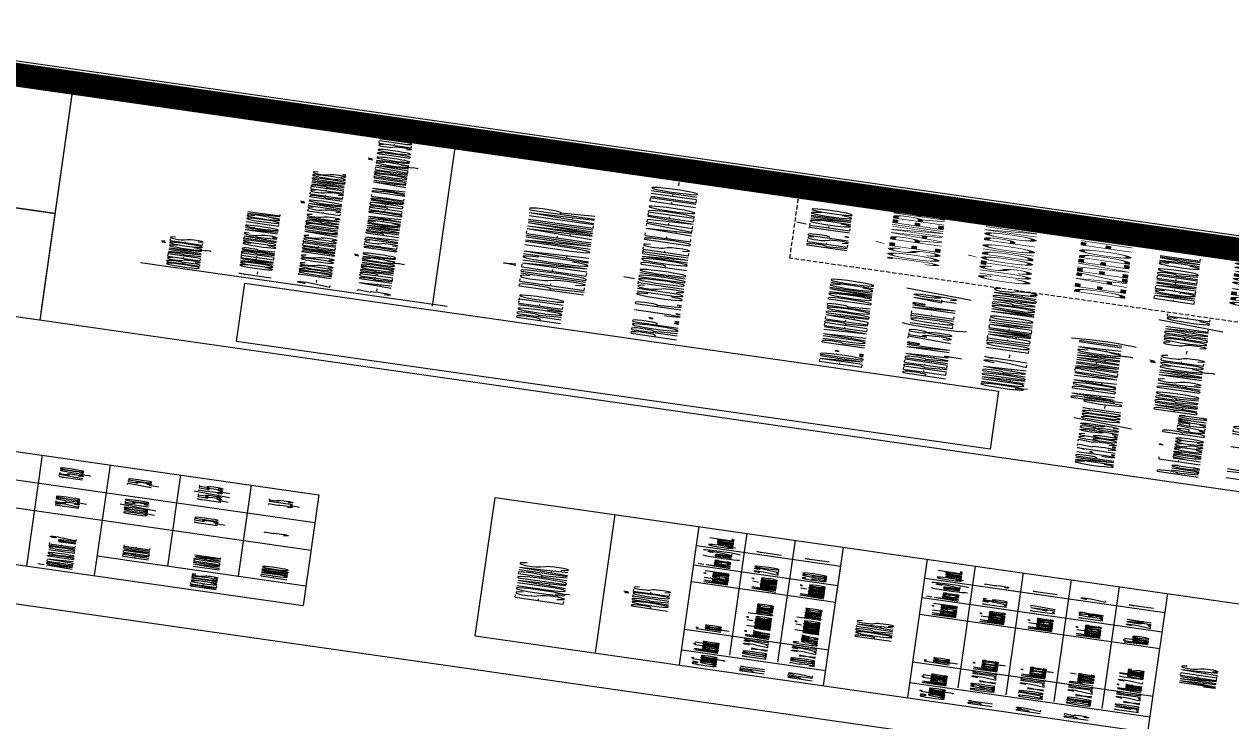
# Model space of a CAD drawing. Header units: millimetres. Extents: x -361192058 to 101130107379, y -14071650034 to 19218552450.
# Drawn here: x -133233.9 to -132931.2, y 43670.9 to 43845.6 of the extents above; entities that cross this region are included whole.
import ezdxf
from ezdxf.enums import TextEntityAlignment as Align

# ---------------------------------------------------------------- set-up
doc = ezdxf.new("R2010")
doc.units = ezdxf.units.MM
doc.header["$LTSCALE"] = 0.5
doc.linetypes.add('HIDDEN2', pattern=[0.1875, 0.125, -0.0625])
for name, color, linetype in [('02', 2, 'Continuous'), ('14-04-Texto-04', 3, 'Continuous'), ('CERAMICA', 8, 'Continuous'), ('CERC02', 3, 'Continuous'), ('LEGENDAS', 5, 'Continuous'), ('parede', 2, 'Continuous'), ('TEXT', 2, 'Continuous'), ('TEXTO', 3, 'Continuous'), ('TEXTO2', 3, 'Continuous'), ('TXT_0', 7, 'Continuous'), ('TXT_1', 3, 'Continuous')]:
    doc.layers.add(name, color=color, linetype=linetype)
doc.styles.add('ROMAND', font='romand', dxfattribs={"height": 0.3})
doc.styles.add('ROMANS', font='romans', dxfattribs={"height": 0.1})
doc.styles.add('SANSSERIF', font='sas_____.pfb', dxfattribs={"height": 1})
doc.styles.get("Standard").update_dxf_attribs({"font": 'txt.shx', "height": 0.12})
picture_1 = doc.add_image_def('image1.jpg', size_in_pixel=(700, 700))

# ---------------------------------------------------------------- blocks, each defined once
blk = doc.blocks.new('APROVADO QUADRA 21.2 MBVII')
at = {"lineweight": 18}
for p, q in [((4697.7392, 2406.3698), (4697.7392, 2403.3854)), ((4699.2712, 2406.3698), (4699.2712, 2403.3854)), ((4700.8032, 2404.5659), (4694.6752, 2404.5659)), ((4700.8032, 2404.2763), (4694.6752, 2404.2763)), ((4695.7618, 2404.2763), (4695.7618, 2403.3854)), ((4700.8032, 2403.9757), (4695.7618, 2403.9757)), ((4700.8032, 2403.675), (4695.7618, 2403.675)), ((4695.2909, 2401.5717), (4702.0317, 2401.5717)), ((4695.2909, 2401.3667), (4702.0317, 2401.3667)), ((4695.2909, 2400.5983), (4702.0317, 2400.5983)), ((4695.2909, 2400.3934), (4702.0317, 2400.3934)), ((4695.2909, 2400.1885), (4702.0317, 2400.1885)), ((4695.2909, 2399.9835), (4702.0317, 2399.9835))]:
    blk.add_line(p, q, dxfattribs=at)
at = {"layer": '02', "lineweight": 18}
for p, q in [((4721.2448, 2424.2009), (4721.2448, 2396.6401)), ((4708.1198, 2417.2029), (4708.1198, 2396.6401))]:
    blk.add_line(p, q, dxfattribs=at)
at = {"layer": '02', "color": 0, "lineweight": 18}
blk.add_line((4721.2448, 2417.2029), (4721.2448, 2396.6401), dxfattribs=at)
at = {"layer": '02', "lineweight": 18}
for points in [[(4660.7948, 2395.8901), (4721.9948, 2395.8901), (4721.9948, 2440.4401), (4660.7948, 2440.4401)], [(4661.5448, 2396.6401), (4692.5235, 2396.6401), (4692.5235, 2405.8874), (4661.5448, 2405.8874)]]:
    blk.add_lwpolyline(points, close=True, dxfattribs=at)
at = {"layer": '02', "lineweight": 18, "const_width": 0.1}
blk.add_lwpolyline([(4661.5448, 2396.6401), (4721.2448, 2396.6401), (4721.2448, 2439.6901), (4661.5448, 2439.6901)], close=True, dxfattribs=at)
at = {"layer": '02', "color": 4, "linetype": 'HIDDEN2', "lineweight": 18}
blk.add_lwpolyline([(4717.2973, 2401.5583), (4720.8625, 2401.5583), (4720.8625, 2399.413), (4717.2973, 2399.413)], close=True, dxfattribs=at)
at = {"layer": '14-04-Texto-04', "lineweight": 18}
for p, q in [((4714.0211, 2417.2029), (4714.0211, 2404.6557)), ((4714.0211, 2404.6557), (4714.0211, 2415.5905))]:
    blk.add_line(p, q, dxfattribs=at)
at = {"layer": 'CERAMICA', "lineweight": 18}
for p, q in [((4708.5461, 2404.6557), (4721.2449, 2404.6557)), ((4712.0264, 2404.2697), (4712.0264, 2402.9615)), ((4711.9228, 2403.023), (4721.2026, 2403.023))]:
    blk.add_line(p, q, dxfattribs=at)
at = {"layer": 'CERC02', "lineweight": 18}
for p, q in [((4694.6752, 2408.8304), (4694.6752, 2403.3854)), ((4700.8032, 2408.8304), (4700.8032, 2403.3854)), ((4708.1198, 2404.6557), (4720.9807, 2404.6557)), ((4708.1198, 2404.6557), (4720.9744, 2404.6557)), ((4708.1198, 2404.6557), (4720.9744, 2404.6557)), ((4708.1198, 2404.6557), (4721.2449, 2404.6557)), ((4708.1198, 2404.6557), (4721.2385, 2404.6557)), ((4700.8032, 2403.3854), (4694.6752, 2403.3854)), ((4694.3688, 2402.6475), (4694.3688, 2398.1905)), ((4694.3688, 2402.6475), (4702.0317, 2402.6475)), ((4694.3688, 2402.6475), (4694.3688, 2397.9856)), ((4702.0317, 2402.6475), (4702.0317, 2398.1905)), ((4702.0317, 2402.6475), (4702.0317, 2397.9856)), ((4694.3688, 2402.1352), (4702.0317, 2402.1352)), ((4694.3688, 2401.7766), (4702.0317, 2401.7766)), ((4694.3688, 2401.1618), (4702.0317, 2401.1618)), ((4694.3688, 2400.8032), (4702.0317, 2400.8032)), ((4694.3688, 2399.7786), (4702.0317, 2399.7786)), ((4694.3688, 2399.7786), (4702.0317, 2399.7786))]:
    blk.add_line(p, q, dxfattribs=at)
at = {"layer": 'LEGENDAS', "lineweight": 18}
blk.add_line((4694.3688, 2401.1618), (4701.1096, 2401.1618), dxfattribs=at)
at = {"layer": 'TXT_0', "lineweight": 18}
for p, q in [((4695.2141, 2401.7766), (4695.2141, 2401.1618)), ((4696.3582, 2401.7766), (4696.3582, 2401.1618)), ((4698.988, 2401.7766), (4698.988, 2401.1618)), ((4699.9101, 2401.7766), (4699.9101, 2401.1618)), ((4700.986, 2401.7766), (4700.986, 2401.1618)), ((4695.2141, 2400.8032), (4695.2141, 2399.7786)), ((4695.2141, 2400.8032), (4695.2141, 2400.1372)), ((4696.3582, 2400.8032), (4696.3582, 2399.7786)), ((4696.3582, 2400.8032), (4696.3582, 2400.1372)), ((4698.988, 2400.8032), (4698.988, 2399.7786)), ((4698.988, 2400.8032), (4698.988, 2400.1372)), ((4699.9101, 2400.8032), (4699.9101, 2399.7786)), ((4699.9101, 2400.8032), (4699.9101, 2400.1372)), ((4700.986, 2400.8032), (4700.986, 2399.7786)), ((4700.986, 2400.8032), (4700.986, 2400.1372))]:
    blk.add_line(p, q, dxfattribs=at)
at = {"color": 0, "lineweight": 13, "flags": 8}
for p in [(4700.7247, 2280.1125), (4699.5738, 2277.8964), (4702.3546, 2276.195), (4703.6722, 2274.085), (4699.8445, 2272.2194), (4703.0488, 2270.137), (4703.0877, 2267.9803), (4700.6523, 2261.5216), (4700.7007, 2257.1593)]:
    blk.add_attdef('NIVEL', p, '', height=0.075, dxfattribs=at)
for rotation, width, p in [(90, 0.8, (4700.8205, 2275.7521)), (270, 0.6, (4703.8437, 2274.9021)), (90, 0.8, (4701.5575, 2268.5021)), (180, 0.6, (4651.1817, 2236.1931))]:
    blk.add_attdef('$PORTA', text='', height=0.09, rotation=rotation, dxfattribs=dict(at, width=width)).set_placement(p, align=Align.MIDDLE)
for p in [(4654.176, 2240.463), (4648.499, 2240.1923), (4637.8012, 2239.3845), (4633.4388, 2239.3361), (4656.3921, 2239.3121), (4652.4746, 2237.6822), (4646.4166, 2236.988), (4644.2598, 2236.9491), (4650.3646, 2236.3646)]:
    blk.add_attdef('NIVEL', p, '', height=0.075, rotation=270, dxfattribs=at)
at = {"color": 0, "lineweight": 13, "width": 0.8, "flags": 8}
for p in [(4652.0317, 2239.2163), (4644.7817, 2238.4793)]:
    blk.add_attdef('$PORTA', text='', height=0.09, dxfattribs=at).set_placement(p, align=Align.MIDDLE)
at = {"layer": '14-04-Texto-04', "lineweight": 18, "style": 'ROMANS'}
for s, p in [('ÁREA DO LOTE m2', (4694.8395, 2404.4823)), ('FRENTE', (4695.9261, 2404.1687)), ('RECUOS', (4694.8395, 2403.8681)), ('LATERAL', (4695.9261, 2403.8681)), ('FUNDO', (4695.9261, 2403.5785))]:
    blk.add_text(s, height=0.11, dxfattribs=at).set_placement(p, align=Align.TOP_LEFT)
at = {"layer": 'CERC02', "lineweight": 18, "style": 'ROMANS'}
for s, p in [('125,00', (4698.1514, 2404.4823)), ('175,00', (4699.7137, 2404.4823)), ('0,00/150', (4698.2941, 2404.1914)), ('7,50', (4699.859, 2404.1914)), ('1,50', (4698.2941, 2403.8908)), ('1,55/3,55', (4699.5787, 2403.8908)), ('3', (4698.2941, 2403.5901)), ('3,15', (4699.859, 2403.5901))]:
    blk.add_text(s, height=0.1, dxfattribs=at).set_placement(p, align=Align.TOP_LEFT)
at = {"layer": 'parede', "lineweight": 18, "style": 'ROMANS'}
blk.add_text('RESIDÊNCIA UNIFAMILIAR', height=0.275306, dxfattribs=at).set_placement((4713.6508, 2402.6738), align=Align.TOP_LEFT)
at = {"layer": 'TEXT', "lineweight": 18, "style": 'SANSSERIF'}
for s, p in [('JOSÉ RANIERE  ', (4717.9705, 2401.1512)), ('CUSTÓDIO PONTES ', (4717.6401, 2400.7581)), ('DE AZEVEDO FILHO', (4717.6618, 2400.3512)), ('CREA 327103', (4718.148, 2399.6927))]:
    blk.add_text(s, height=0.218329, dxfattribs=at).set_placement(p, align=Align.TOP_LEFT)
at = {"layer": 'TEXTO', "lineweight": 18, "style": 'ROMANS'}
for s, height, p in [('PROP.: J. R. CUSTÓDIO PONTES DE AZEVEDO FILHO - ME', 0.193418, (4711.9503, 2402.1768)), ('END.:  RUA VEREADOR DOMICIO', 0.180657, (4711.8953, 2401.3733)), ('PEREIRA, N° 758 (LOTE N° 49/', 0.180657, (4711.9275, 2401.0167)), ('DA BOA VIZINHANÇA II)', 0.180657, (4711.9014, 2400.299)), ('BAIRRO DAS NAÇÕES - SOBRAL/CE', 0.180657, (4711.9083, 2399.9456))]:
    blk.add_text(s, height=height, dxfattribs=at).set_placement(p, align=Align.TOP_LEFT)
blk.add_text('QUADRA 21- LOTEAMENTO MORADAS ', height=0.180657, dxfattribs=at).set_placement((4711.8687, 2400.5038))
at = {"layer": 'TEXTO2', "lineweight": 18, "style": 'ROMANS'}
for s, height, p in [('OBSERVAÇÕES', 0.1378, (4712.095, 2404.1593)), ('1- CONFERIR COTAS NO LOCAL', 0.1378, (4712.1274, 2403.8525)), ('2- TODOS OS DIREITOS AUTORAIS ESTÃO RESERVADOS.', 0.1378, (4712.1229, 2403.6015)), ('3- A REPRODUÇÃO  DESTA PRANCHA DEPENDE DA  AUTORIZAÇÃO DO SEU AUTOR', 0.1378, (4712.1274, 2403.3443)), ('PROJETO', 0.18652, (4711.9378, 2402.6644)), ('RESP. TÉCNICO', 0.170166, (4718.1136, 2401.4946)), ('CNPJ:13.366.989/0001-01', 0.161819, (4708.3924, 2400.2439)), ('ENGENHEIRO CIVIL', 0.170166, (4717.9123, 2400.0115))]:
    blk.add_text(s, height=height, dxfattribs=at).set_placement(p, align=Align.TOP_LEFT)
at = {"layer": 'TEXTO2', "lineweight": 18, "style": 'ROMAND'}
for s, p in [('Rua Francisco Bezerra', (4708.5497, 2399.8078)), ('de Vasconcelos, 156', (4708.6463, 2399.5154))]:
    blk.add_text(s, height=0.17525, dxfattribs=at).set_placement(p, align=Align.MIDDLE_LEFT)
at = {"layer": 'TXT_0', "lineweight": 18}
for s, height, p in [('PT1', 0.10246, (4694.5225, 2401.418)), ('1.00 x 2.20', 0.102459, (4695.2909, 2401.418)), ('Abrir alumínio branco', 0.102459, (4696.4351, 2401.418)), ('Alumínio', 0.10246, (4699.0649, 2401.418)), ('2.20', 0.10246, (4699.987, 2401.418)), ('1', 0.1025, (4701.0628, 2401.418)), ('PT2', 0.10246, (4694.5225, 2401.213)), ('3.00 x 2.20', 0.102459, (4695.2909, 2401.213)), ('Correr alumínio branco', 0.102459, (4696.4351, 2401.213)), ('Alumínio', 0.10246, (4699.0649, 2401.213)), ('6.60', 0.10246, (4699.987, 2401.213)), ('1', 0.1025, (4701.0628, 2401.213)), ('P1', 0.10246, (4694.5225, 2400.4446)), ('0.60 x 2.10', 0.102459, (4695.2909, 2400.4446)), ('Maciça', 0.10246, (4696.4351, 2400.4446)), ('Madeira', 0.10246, (4699.0649, 2400.4446)), ('1.26', 0.10246, (4699.987, 2400.4446)), ('3', 0.1025, (4701.0628, 2400.4446)), ('P2', 0.10246, (4694.5225, 2400.2397)), ('0.70 x 2.10', 0.102459, (4695.2909, 2400.2397)), ('Maciça', 0.10246, (4696.4351, 2400.2397)), ('Madeira', 0.10246, (4699.0649, 2400.2397)), ('1.47', 0.10246, (4699.987, 2400.2397)), ('1', 0.1025, (4701.0628, 2400.2397)), ('P3', 0.10246, (4694.5225, 2400.0348)), ('0.80 x 2.10', 0.102459, (4695.2909, 2400.0348)), ('Paraná', 0.10246, (4696.4351, 2400.0348)), ('Madeira', 0.10246, (4699.0649, 2400.0348)), ('1.68', 0.10246, (4699.987, 2400.0348)), ('2', 0.1025, (4701.0628, 2400.0348)), ('1.40 x 2.10', 0.102459, (4695.2909, 2399.8298)), ('Abrir 2 folhas', 0.102459, (4696.4351, 2399.8298)), ('Vidro', 0.10246, (4699.0649, 2399.8298)), ('2.94', 0.10246, (4699.987, 2399.8298)), ('1', 0.1025, (4701.0628, 2399.8298))]:
    blk.add_text(s, height=height, dxfattribs=at).set_placement(p)
at = {"layer": 'TXT_1', "lineweight": 18}
for s, height, p in [('ESQUADRIAS', 0.20492, (4697.7392, 2402.3913)), ('PORTÕES', 0.15369, (4697.7392, 2401.9559)), ('PORTAS', 0.15369, (4697.7392, 2400.9825)), ('JANELAS', 0.15369, (4697.7392, 2399.5993))]:
    blk.add_text(s, height=height, dxfattribs=at).set_placement(p, align=Align.MIDDLE)
for s, p in [('Área (m2)', (4699.987, 2401.6229)), ('Código', (4694.5225, 2401.6229)), ('Medida', (4695.2909, 2401.6229)), ('Tipo', (4696.4351, 2401.6229)), ('Material', (4699.0649, 2401.6229)), ('Quant.', (4701.0628, 2401.6229)), ('Área (m2)', (4699.987, 2400.6495)), ('Código', (4694.5225, 2400.6495)), ('Medida', (4695.2909, 2400.6495)), ('Tipo', (4696.4351, 2400.6495)), ('Material', (4699.0649, 2400.6495)), ('Quant.', (4701.0628, 2400.6495))]:
    blk.add_text(s, height=0.10246, dxfattribs=at).set_placement(p)
at = {"layer": '02', "color": 4, "linetype": 'HIDDEN2', "lineweight": 18}
image = blk.add_image(picture_1, insert=(4708.4873, 2400.6069), size_in_units=(3.2153, 3.2153), dxfattribs=at)
image.dxf.flags = 7

msp = doc.modelspace()

# ---------------------------------------------------------------- block references
at = {"layer": '02', "color": 0, "lineweight": 30, "xscale": -4.574818403918471, "yscale": -59.40450511825884, "zscale": 4.574818403918471, "rotation": 261.8606972171988}
msp.add_blockref('APROVADO QUADRA 21.2 MBVII', (5129.041, 2225.201), dxfattribs=at)

doc.saveas('drawing.dxf')
